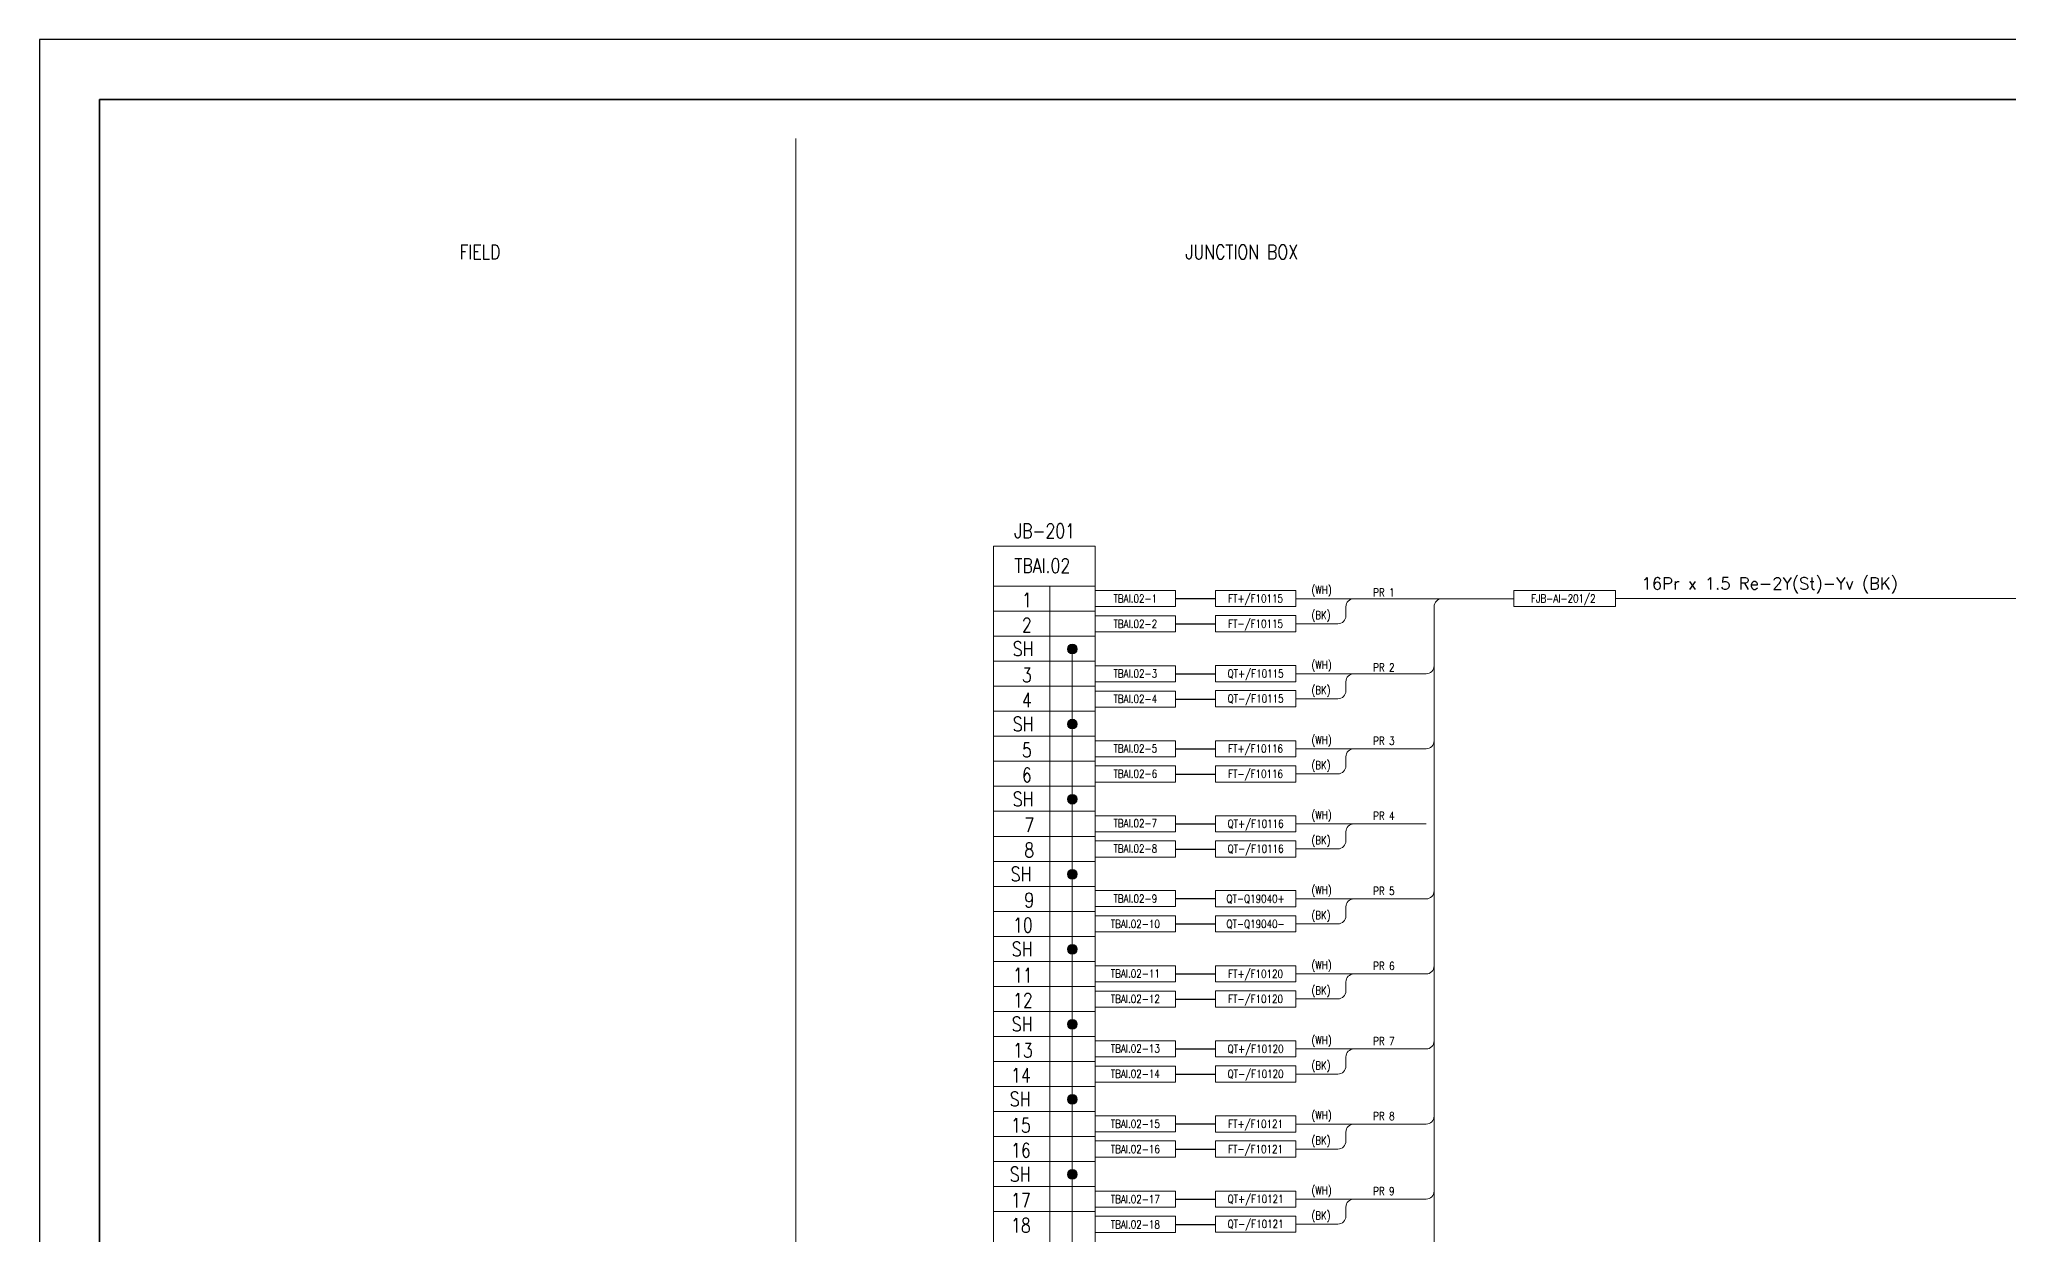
# Model space of a CAD drawing. Header units: millimetres. Extents: x -14942 to 24072, y -50285 to 2207.
# Drawn here: x 552.8 to 798.9, y -5547.1 to -5397.8 of the extents above; entities that cross this region are included whole.
import ezdxf
from ezdxf.enums import TextEntityAlignment as Align

# ---------------------------------------------------------------- set-up
doc = ezdxf.new("R2010")
doc.units = ezdxf.units.MM
doc.header["$MEASUREMENT"] = 0
doc.layers.get('0').update_dxf_attribs({"linetype": 'CONTINUOUS'})
for name, color, linetype in [('BEAM', 3, 'CONTINUOUS'), ('INSTRUMENT', 1, 'CONTINUOUS'), ('TEXT', 2, 'CONTINUOUS')]:
    doc.layers.add(name, color=color, linetype=linetype)
doc.styles.add('ROMANS', font='romans')

# ---------------------------------------------------------------- blocks, each defined once
blk = doc.blocks.new('FJB')
at = {"color": 7}
blk.add_lwpolyline([(0, 0), (0, 292.5), (-423, 292.5), (-423, 0)], close=True, dxfattribs=at)
blk.add_lwpolyline([(-415.5, 285), (-4.5, 285), (-4.5, 38.01), (-415.5, 38.01)], close=True)
at = {"color": 3}
blk.add_lwpolyline([(-4.5, 7.5), (-4.5, 285), (-415.5, 285), (-415.5, 7.5)], close=True, dxfattribs=at)

msp = doc.modelspace()

# ---------------------------------------------------------------- hatches: boundary and pattern name
at = {"layer": 'INSTRUMENT', "lineweight": 13}
for points in [[(682.51, -5473.98, 1), (681.29, -5473.98, 1)], [(682.51, -5483.35, 1), (681.29, -5483.35, 1)], [(682.51, -5492.73, 1), (681.29, -5492.73, 1)], [(682.51, -5502.1, 1), (681.29, -5502.1, 1)], [(682.51, -5511.48, 1), (681.29, -5511.48, 1)], [(682.51, -5520.85, 1), (681.29, -5520.85, 1)], [(682.51, -5530.23, 1), (681.29, -5530.23, 1)], [(682.51, -5539.6, 1), (681.29, -5539.6, 1)]]:
    msp.add_hatch(color=7, dxfattribs=at).paths.add_polyline_path(points)

# ---------------------------------------------------------------- linework, layer by layer
at = {"layer": 'BEAM', "color": 7, "lineweight": 13, "ltscale": 0.3}
msp.add_line((647.38, -5640.94), (647.38, -5410.19), dxfattribs=at)
at = {"layer": 'INSTRUMENT', "color": 7, "lineweight": 13}
for p, q in [((672.07, -5466.12), (684.77, -5466.12)), ((672.07, -5466.12), (672.07, -5619.24)), ((679.1, -5466.12), (679.1, -5600.49)), ((684.77, -5466.12), (684.77, -5619.24)), ((684.77, -5469.24), (672.07, -5469.24)), ((709.82, -5467.68), (722.44, -5467.68)), ((716.09, -5469.81), (716.09, -5468.68)), ((722.44, -5467.68), (737.07, -5467.68)), ((727.11, -5468.68), (727.11, -5597.93)), ((749.77, -5467.66), (826.32, -5467.66)), ((672.07, -5472.37), (684.77, -5472.37)), ((684.77, -5472.37), (672.07, -5472.37)), ((709.82, -5470.81), (715.09, -5470.81)), ((681.9, -5473.98), (681.9, -5597.37)), ((684.77, -5475.49), (672.07, -5475.49)), ((709.82, -5477.06), (726.11, -5477.06)), ((672.07, -5478.62), (684.77, -5478.62)), ((684.77, -5478.62), (672.07, -5478.62)), ((716.09, -5479.18), (716.09, -5478.06)), ((684.77, -5481.74), (672.07, -5481.74)), ((709.82, -5480.18), (715.09, -5480.18)), ((684.77, -5484.87), (672.07, -5484.87)), ((672.07, -5484.87), (684.77, -5484.87)), ((709.82, -5486.43), (726.11, -5486.43)), ((684.77, -5487.99), (672.07, -5487.99)), ((709.82, -5489.56), (715.09, -5489.56)), ((716.09, -5488.56), (716.09, -5487.43)), ((672.07, -5491.12), (684.77, -5491.12)), ((684.77, -5491.12), (672.07, -5491.12)), ((684.77, -5494.24), (672.07, -5494.24)), ((709.82, -5495.81), (726.11, -5495.81)), ((716.09, -5497.93), (716.09, -5496.81)), ((684.77, -5497.37), (672.07, -5497.37)), ((672.07, -5497.37), (684.77, -5497.37)), ((709.82, -5498.93), (715.09, -5498.93)), ((684.77, -5500.49), (672.07, -5500.49)), ((684.77, -5503.62), (672.07, -5503.62)), ((672.07, -5503.62), (684.77, -5503.62)), ((684.77, -5506.74), (672.07, -5506.74)), ((709.82, -5505.18), (726.11, -5505.18)), ((716.09, -5507.31), (716.09, -5506.18)), ((709.82, -5508.31), (715.09, -5508.31)), ((672.07, -5509.87), (684.77, -5509.87)), ((684.77, -5509.87), (672.07, -5509.87)), ((672.07, -5512.99), (684.77, -5512.99)), ((684.77, -5512.99), (672.07, -5512.99)), ((672.07, -5516.12), (684.77, -5516.12)), ((684.77, -5516.12), (672.07, -5516.12)), ((709.82, -5514.56), (726.11, -5514.56)), ((716.09, -5516.68), (716.09, -5515.56)), ((709.82, -5517.68), (715.09, -5517.68)), ((684.77, -5519.24), (672.07, -5519.24)), ((672.07, -5522.37), (684.77, -5522.37)), ((684.77, -5522.37), (672.07, -5522.37)), ((709.82, -5523.93), (726.11, -5523.93)), ((684.77, -5525.49), (672.07, -5525.49)), ((716.09, -5526.06), (716.09, -5524.93)), ((672.07, -5528.62), (684.77, -5528.62)), ((684.77, -5528.62), (672.07, -5528.62)), ((709.82, -5527.06), (715.09, -5527.06)), ((684.77, -5531.74), (672.07, -5531.74)), ((709.82, -5533.31), (726.11, -5533.31)), ((684.77, -5534.87), (672.07, -5534.87)), ((672.07, -5534.87), (684.77, -5534.87)), ((716.09, -5535.43), (716.09, -5534.31)), ((684.77, -5537.99), (672.07, -5537.99)), ((709.82, -5536.43), (715.09, -5536.43)), ((672.07, -5541.12), (684.77, -5541.12)), ((684.77, -5541.12), (672.07, -5541.12)), ((709.82, -5542.68), (726.11, -5542.68)), ((716.09, -5544.81), (716.09, -5543.68)), ((684.77, -5544.24), (672.07, -5544.24)), ((709.82, -5545.81), (715.09, -5545.81))]:
    msp.add_line(p, q, dxfattribs=at)
at = {"layer": 'INSTRUMENT', "color": 7}
for p, q in [((694.81, -5467.66), (699.79, -5467.66)), ((694.81, -5470.82), (699.79, -5470.82)), ((694.81, -5477.08), (699.79, -5477.07)), ((694.81, -5480.23), (699.79, -5480.23)), ((694.81, -5486.43), (699.79, -5486.43)), ((694.81, -5489.59), (699.79, -5489.59)), ((694.81, -5495.79), (699.79, -5495.79)), ((694.81, -5498.95), (699.79, -5498.95)), ((694.81, -5505.14), (699.79, -5505.14)), ((694.81, -5508.3), (699.79, -5508.3)), ((694.81, -5514.56), (699.79, -5514.55)), ((694.81, -5517.71), (699.79, -5517.71)), ((694.81, -5523.91), (699.79, -5523.91)), ((694.81, -5527.07), (699.79, -5527.07)), ((694.81, -5533.27), (699.79, -5533.27)), ((694.81, -5536.43), (699.79, -5536.43)), ((694.81, -5542.68), (699.79, -5542.68)), ((694.81, -5545.84), (699.79, -5545.84))]:
    msp.add_line(p, q, dxfattribs=at)
at = {"layer": 'INSTRUMENT', "color": 7, "lineweight": 13}
for points in [[(560.34, -5405.32), (971.34, -5405.32), (971.34, -5652.31), (560.34, -5652.31)], [(672.07, -5466.12), (684.77, -5466.12), (684.77, -5461.12), (672.07, -5461.12)], [(684.77, -5466.65), (694.81, -5466.65), (694.81, -5468.67), (684.77, -5468.67)], [(699.79, -5466.65), (709.82, -5466.65), (709.82, -5468.67), (699.79, -5468.67)], [(737.07, -5466.65), (749.77, -5466.65), (749.77, -5468.67), (737.07, -5468.67)], [(684.77, -5469.81), (694.81, -5469.81), (694.81, -5471.83), (684.77, -5471.83)], [(699.79, -5469.8), (709.82, -5469.8), (709.82, -5471.81), (699.79, -5471.81)], [(684.77, -5476.07), (694.81, -5476.07), (694.81, -5478.08), (684.77, -5478.08)], [(699.79, -5476.03), (709.82, -5476.03), (709.82, -5478.05), (699.79, -5478.05)], [(684.77, -5479.22), (694.81, -5479.22), (694.81, -5481.24), (684.77, -5481.24)], [(699.79, -5479.17), (709.82, -5479.17), (709.82, -5481.19), (699.79, -5481.19)], [(684.77, -5485.43), (694.81, -5485.43), (694.81, -5487.44), (684.77, -5487.44)], [(699.79, -5485.42), (709.82, -5485.42), (709.82, -5487.44), (699.79, -5487.44)], [(684.77, -5488.58), (694.81, -5488.58), (694.81, -5490.6), (684.77, -5490.6)], [(699.79, -5488.57), (709.82, -5488.57), (709.82, -5490.58), (699.79, -5490.58)], [(684.77, -5494.79), (694.81, -5494.79), (694.81, -5496.8), (684.77, -5496.8)], [(699.79, -5494.8), (709.82, -5494.8), (709.82, -5496.81), (699.79, -5496.81)], [(684.77, -5497.94), (694.81, -5497.94), (694.81, -5499.96), (684.77, -5499.96)], [(699.79, -5497.94), (709.82, -5497.94), (709.82, -5499.96), (699.79, -5499.96)], [(684.77, -5504.13), (694.81, -5504.13), (694.81, -5506.15), (684.77, -5506.15)], [(699.79, -5504.15), (709.82, -5504.15), (709.82, -5506.17), (699.79, -5506.17)], [(684.77, -5507.29), (694.81, -5507.29), (694.81, -5509.31), (684.77, -5509.31)], [(699.79, -5507.3), (709.82, -5507.3), (709.82, -5509.31), (699.79, -5509.31)], [(684.77, -5513.55), (694.81, -5513.55), (694.81, -5515.56), (684.77, -5515.56)], [(699.79, -5513.53), (709.82, -5513.53), (709.82, -5515.55), (699.79, -5515.55)], [(684.77, -5516.7), (694.81, -5516.7), (694.81, -5518.72), (684.77, -5518.72)], [(699.79, -5516.67), (709.82, -5516.67), (709.82, -5518.69), (699.79, -5518.69)], [(684.77, -5522.91), (694.81, -5522.91), (694.81, -5524.92), (684.77, -5524.92)], [(699.79, -5522.9), (709.82, -5522.9), (709.82, -5524.92), (699.79, -5524.92)], [(684.77, -5526.06), (694.81, -5526.06), (694.81, -5528.08), (684.77, -5528.08)], [(699.79, -5526.05), (709.82, -5526.05), (709.82, -5528.06), (699.79, -5528.06)], [(684.77, -5532.27), (694.81, -5532.27), (694.81, -5534.28), (684.77, -5534.28)], [(699.79, -5532.28), (709.82, -5532.28), (709.82, -5534.3), (699.79, -5534.3)], [(684.77, -5535.42), (694.81, -5535.42), (694.81, -5537.44), (684.77, -5537.44)], [(699.79, -5535.42), (709.82, -5535.42), (709.82, -5537.44), (699.79, -5537.44)], [(684.77, -5541.67), (694.81, -5541.67), (694.81, -5543.69), (684.77, -5543.69)], [(699.79, -5541.67), (709.82, -5541.67), (709.82, -5543.69), (699.79, -5543.69)], [(684.77, -5544.83), (694.81, -5544.83), (694.81, -5546.85), (684.77, -5546.85)], [(699.79, -5544.82), (709.82, -5544.82), (709.82, -5546.83), (699.79, -5546.83)]]:
    msp.add_lwpolyline(points, close=True, dxfattribs=at)
for centre in [(681.9, -5473.98), (681.9, -5483.35), (681.9, -5492.73), (681.9, -5502.1), (681.9, -5511.48), (681.9, -5520.85), (681.9, -5530.23), (681.9, -5539.6)]:
    msp.add_circle(centre, 0.609, dxfattribs=at)
for centre, start, end in [((715.09, -5469.81), 270, 0), ((717.09, -5468.68), 90, 180), ((728.11, -5468.68), 90, 180), ((717.09, -5478.06), 90, 180), ((726.11, -5476.06), 270, 0), ((715.09, -5479.18), 270, 0), ((717.09, -5487.43), 90, 180), ((726.11, -5485.43), 270, 0), ((715.09, -5488.56), 270, 0), ((717.09, -5496.81), 90, 180), ((715.09, -5497.93), 270, 0), ((726.11, -5504.18), 270, 0), ((717.09, -5506.18), 90, 180), ((715.09, -5507.31), 270, 0), ((726.11, -5513.56), 270, 0), ((715.09, -5516.68), 270, 0), ((717.09, -5515.56), 90, 180), ((717.09, -5524.93), 90, 180), ((726.11, -5522.93), 270, 0), ((715.09, -5526.06), 270, 0), ((717.09, -5534.31), 90, 180), ((726.11, -5532.31), 270, 0), ((715.09, -5535.43), 270, 0), ((717.09, -5543.68), 90, 180), ((726.11, -5541.68), 270, 0), ((715.09, -5544.81), 270, 0)]:
    msp.add_arc(centre, 1, start, end, dxfattribs=at)

# ---------------------------------------------------------------- block references
msp.add_blockref('FJB', (975.84, -5690.32), dxfattribs=at)

# ---------------------------------------------------------------- texts
at = {"layer": 'TEXT', "color": 7, "lineweight": 13, "style": 'ROMANS', "width": 0.8}
for s, height, p in [('FIELD', 1.8, (605.33, -5425.26)), ('JUNCTION BOX', 1.8, (696.05, -5425.26)), ('TBAI.02', 1.8, (674.68, -5464.45)), ('1', 1.8, (675.61, -5468.74)), ('(WH)', 1, (711.79, -5467.09)), ('PR 1', 1, (719.5, -5467.39)), ('FJB-AI-201/2', 1, (739.24, -5468.15)), ('(BK)', 1, (711.79, -5470.23)), ('2', 1.8, (675.61, -5471.86)), ('SH', 1.8, (674.47, -5474.84)), ('3', 1.8, (675.61, -5478.11)), ('(WH)', 1, (711.79, -5476.46)), ('PR 2', 1, (719.5, -5476.76)), ('4', 1.8, (675.61, -5481.24)), ('(BK)', 1, (711.79, -5479.61)), ('SH', 1.8, (674.47, -5484.22)), ('(WH)', 1, (711.79, -5485.84)), ('5', 1.8, (675.61, -5487.49)), ('PR 3', 1, (719.5, -5485.94)), ('6', 1.8, (675.61, -5490.61)), ('(BK)', 1, (711.79, -5488.98)), ('SH', 1.8, (674.47, -5493.59)), ('(WH)', 1, (711.79, -5495.21)), ('PR 4', 1, (719.5, -5495.31)), ('7', 1.8, (675.91, -5496.86)), ('8', 1.8, (675.91, -5499.99)), ('(BK)', 1, (711.79, -5498.36)), ('SH', 1.8, (674.21, -5502.97)), ('(WH)', 1, (711.79, -5504.59)), ('PR 5', 1, (719.5, -5504.69)), ('9', 1.8, (675.91, -5506.24)), ('(BK)', 1, (711.79, -5507.73)), ('10', 1.8, (674.5, -5509.36)), ('SH', 1.8, (674.35, -5512.34)), ('11', 1.8, (674.5, -5515.61)), ('(WH)', 1, (711.79, -5513.96)), ('PR 6', 1, (719.5, -5514.06)), ('(BK)', 1, (711.79, -5517.11)), ('12', 1.8, (674.5, -5518.74)), ('SH', 1.8, (674.35, -5521.72)), ('13', 1.8, (674.5, -5524.99)), ('(WH)', 1, (711.79, -5523.34)), ('PR 7', 1, (719.5, -5523.44)), ('14', 1.8, (674.25, -5528.11)), ('(BK)', 1, (711.79, -5526.48)), ('SH', 1.8, (674.1, -5531.09)), ('15', 1.8, (674.25, -5534.36)), ('(WH)', 1, (711.79, -5532.71)), ('PR 8', 1, (719.5, -5532.81)), ('16', 1.8, (674.25, -5537.49)), ('(BK)', 1, (711.79, -5535.86)), ('SH', 1.8, (674.1, -5540.47)), ('(WH)', 1, (711.79, -5542.09)), ('PR 9', 1, (719.5, -5542.19)), ('17', 1.8, (674.25, -5543.74)), ('18', 1.8, (674.25, -5546.86)), ('(BK)', 1, (711.79, -5545.23))]:
    msp.add_text(s, height=height, dxfattribs=at).set_placement(p)
for s, height, p in [('JB-201', 1.8, (678.46, -5459.21)), ('TBAI.02-1', 1, (689.78, -5467.67)), ('FT+/F10115', 1, (704.81, -5467.66)), ('TBAI.02-2', 1, (689.78, -5470.83)), ('FT-/F10115', 1, (704.81, -5470.81)), ('TBAI.02-3', 1, (689.78, -5477.03)), ('QT+/F10115', 1, (704.81, -5477.04)), ('TBAI.02-4', 1, (689.78, -5480.19)), ('QT-/F10115', 1, (704.81, -5480.16)), ('TBAI.02-5', 1, (689.78, -5486.39)), ('FT+/F10116', 1, (704.81, -5486.41)), ('TBAI.02-6', 1, (689.78, -5489.55)), ('FT-/F10116', 1, (704.81, -5489.56)), ('TBAI.02-7', 1, (689.78, -5495.74)), ('QT+/F10116', 1, (704.81, -5495.79)), ('TBAI.02-8', 1, (689.78, -5498.9)), ('QT-/F10116', 1, (704.81, -5498.91)), ('TBAI.02-9', 1, (689.78, -5505.15)), ('QT-Q19040+', 1, (704.81, -5505.16)), ('TBAI.02-10', 1, (689.78, -5508.31)), ('QT-Q19040-', 1, (704.81, -5508.31)), ('TBAI.02-11', 1, (689.78, -5514.51)), ('FT+/F10120', 1, (704.81, -5514.54)), ('TBAI.02-12', 1, (689.78, -5517.67)), ('FT-/F10120', 1, (704.81, -5517.68)), ('TBAI.02-13', 1, (689.78, -5523.87)), ('QT+/F10120', 1, (704.81, -5523.91)), ('TBAI.02-14', 1, (689.78, -5527.03)), ('QT-/F10120', 1, (704.81, -5527.04)), ('TBAI.02-15', 1, (689.78, -5533.28)), ('FT+/F10121', 1, (704.81, -5533.29)), ('TBAI.02-16', 1, (689.78, -5536.44)), ('FT-/F10121', 1, (704.81, -5536.43)), ('TBAI.02-17', 1, (689.78, -5542.69)), ('QT+/F10121', 1, (704.81, -5542.66)), ('TBAI.02-18', 1, (689.78, -5545.85)), ('QT-/F10121', 1, (704.81, -5545.79))]:
    msp.add_text(s, height=height, dxfattribs=at).set_placement(p, align=Align.MIDDLE_CENTER)
at = {"layer": 'TEXT', "color": 7, "lineweight": 13, "style": 'ROMANS'}
msp.add_text('16Pr x 1.5 Re-2Y(St)-Yv (BK)', height=1.5, dxfattribs=at).set_placement((753.04, -5466.53))

doc.saveas('drawing.dxf')
